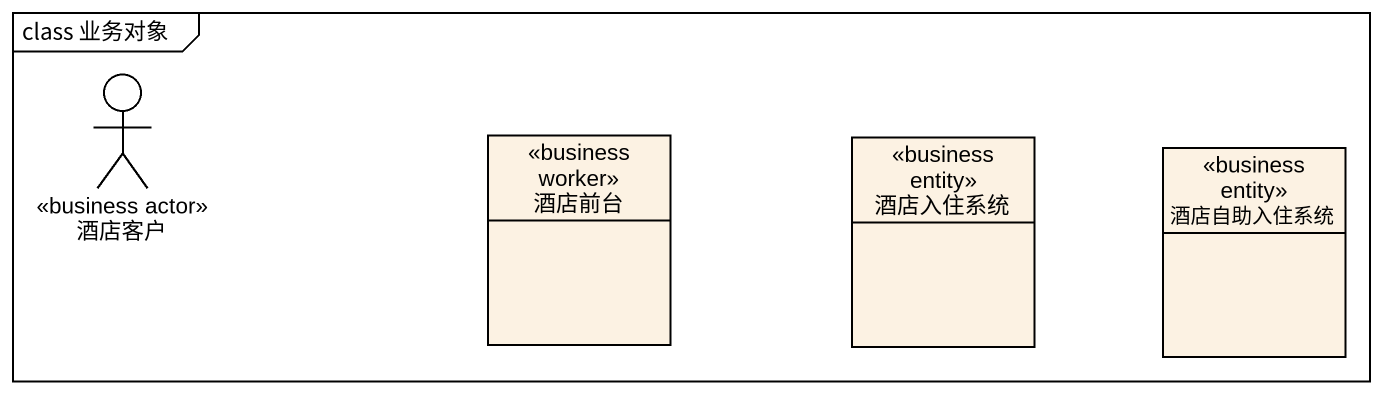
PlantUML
@startuml
mainframe class 业务对象
allowmixing
hide circle
hide empty members
actor 酒店客户 <<business actor>>
class 酒店前台 <<business worker>>
class 酒店入住系统 <<business entity>>
class 酒店自助入住系统 <<business entity>>
@enduml
